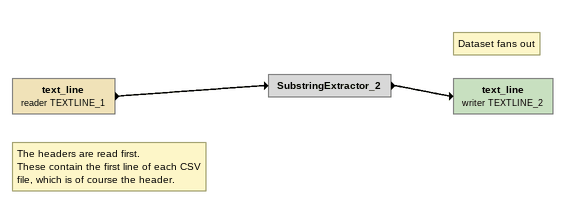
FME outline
Note: The headers are read first. / These contain the first line of each CSV file, which is of course the header.
text_line (reader TEXTLINE_1)
    -> SubstringExtractor_2
SubstringExtractor_2
    -> text_line (writer TEXTLINE_2)
Note: Dataset fans out
text_line (writer TEXTLINE_2)
